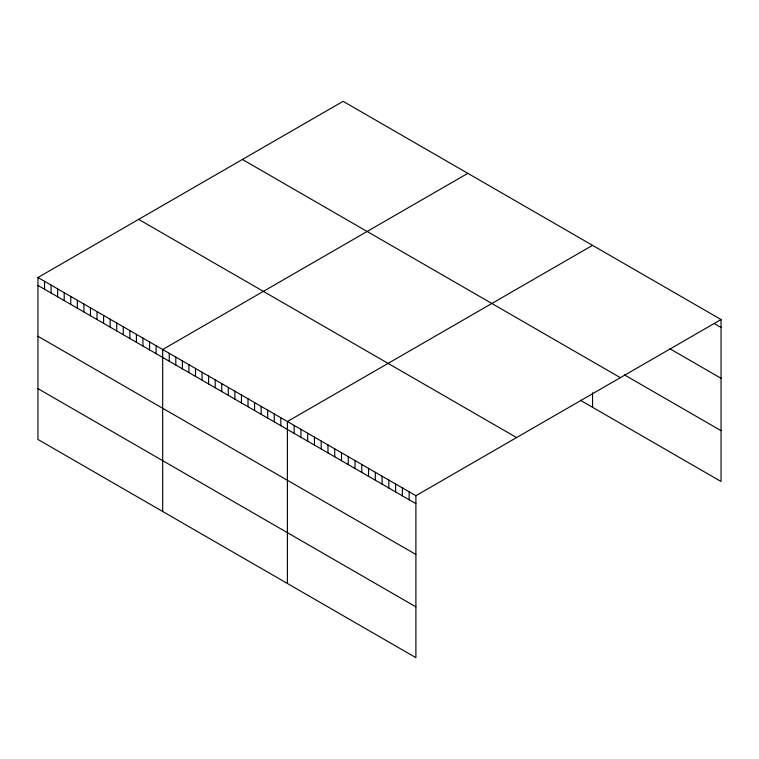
<?xml version="1.0" encoding="UTF-8"?>
<svg xmlns="http://www.w3.org/2000/svg" width="759" height="759" viewBox="0 0 759 759"><rect width="100%" height="100%" fill="white"/><g stroke="black" fill="none" stroke-linecap="round" stroke-linejoin="round"><path stroke-width="1.14" d="M37.95 277.509L415.894 495.712L415.894 657.673L37.95 439.461L37.95 277.509L343.106 101.326L721.05 319.539L721.05 481.491L580.36 400.259M467.829 173.337L162.673 349.519L162.673 511.471M592.551 245.347L287.395 421.52L287.395 583.481M415.894 495.712L721.05 319.539M714.285 323.562L721.05 327.461M669.846 348.723L721.05 378.295M624.429 374.88L721.05 430.666M242.406 159.466L620.35 377.678M138.65 219.37L516.594 437.573M37.95 285.431L415.894 503.644M37.95 336.265L415.894 554.468M37.95 388.636L415.894 606.839M592.551 392.782L592.551 407.298M409.129 491.813L409.129 499.735M402.374 487.904L402.374 495.826M395.61 484.005L395.61 491.927M388.845 480.096L388.845 488.018M382.081 476.187L382.081 484.119M375.316 472.288L375.316 480.21M368.551 468.379L368.551 476.31M361.787 464.48L361.787 472.402M355.032 460.571L355.032 468.502M348.267 456.671L348.267 464.593M341.503 452.762L341.503 460.685M334.738 448.854L334.738 456.785M327.973 444.954L327.973 452.876M321.209 441.045L321.209 448.977M314.444 437.146L314.444 445.068M307.689 433.237L307.689 441.169M300.925 429.338L300.925 437.26M294.16 425.429L294.16 433.351M280.83 417.735L280.83 425.657M274.265 413.949L274.265 421.871M267.699 410.154L267.699 418.076M261.134 406.369L261.134 414.291M254.578 402.574L254.578 410.505M248.013 398.788L248.013 406.71M241.447 394.993L241.447 402.925M234.882 391.208L234.882 399.13M228.317 387.413L228.317 395.344M221.751 383.627L221.751 391.549M215.186 379.832L215.186 387.764M208.621 376.047L208.621 383.969M202.055 372.252L202.055 380.183M195.49 368.466L195.49 376.388M188.934 364.681L188.934 372.603M182.369 360.886L182.369 368.808M175.803 357.1L175.803 365.022M169.238 353.305L169.238 361.237M156.107 345.724L156.107 353.656M149.542 341.939L149.542 349.861M142.977 338.144L142.977 346.076M136.411 334.358L136.411 342.281M129.855 330.563L129.855 338.495M123.29 326.778L123.29 334.7M116.725 322.983L116.725 330.915M110.159 319.197L110.159 327.12M103.594 315.412L103.594 323.334M97.029 311.617L97.029 319.539M90.463 307.831L90.463 315.753M83.898 304.036L83.898 311.968M77.333 300.251L77.333 308.173M70.767 296.456L70.767 304.387M64.211 292.67L64.211 300.592M57.646 288.875L57.646 296.807M51.081 285.09L51.081 293.012M44.515 281.295L44.515 289.226"/></g></svg>
